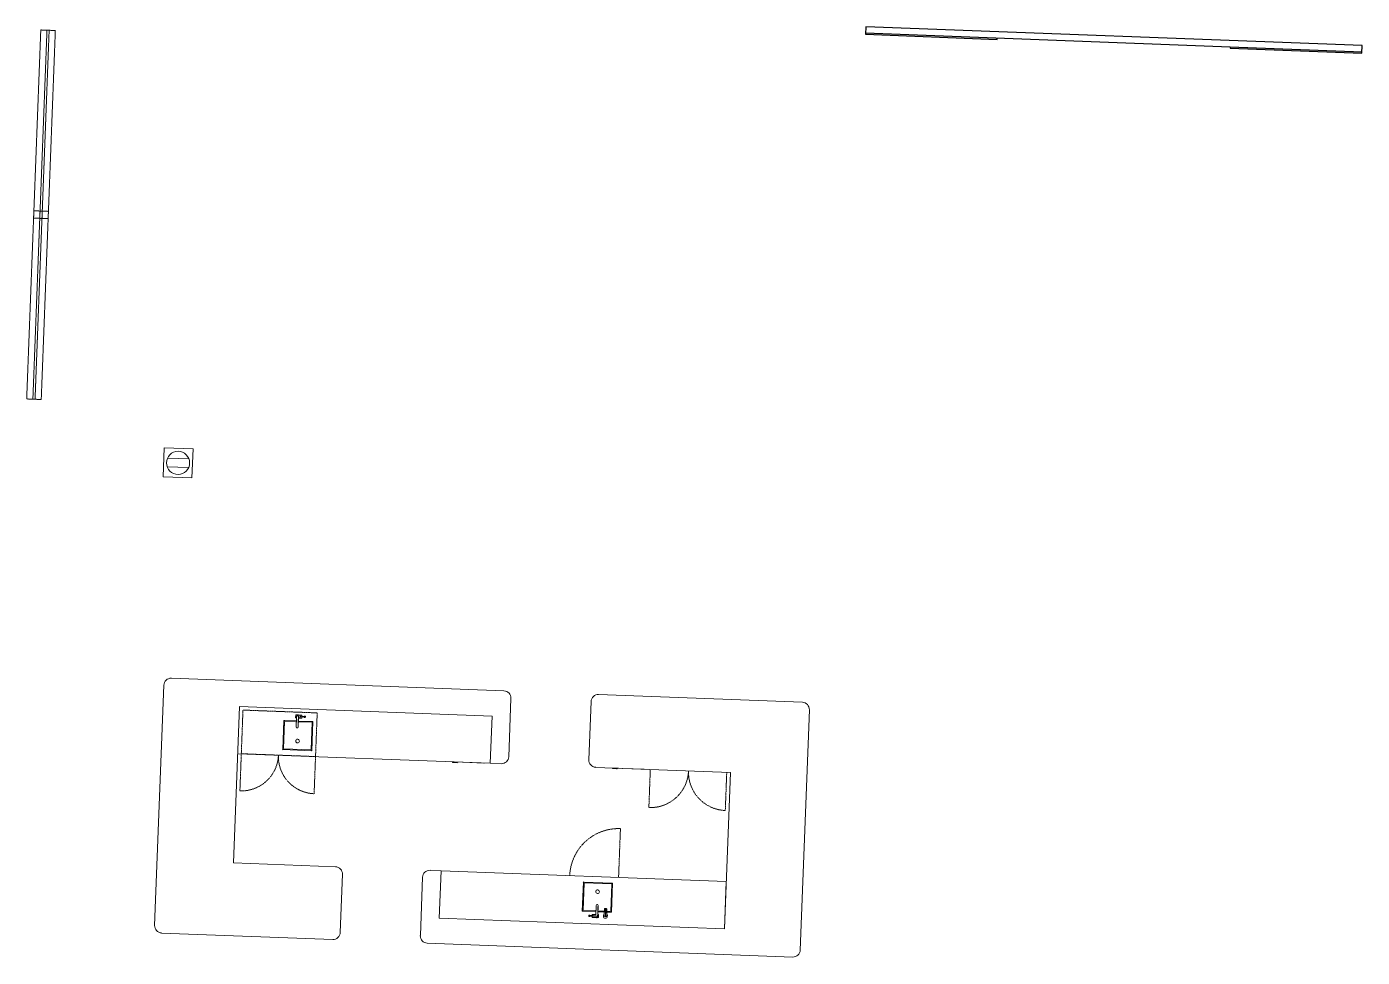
# Model space of a CAD drawing. Header units: millimetres. Extents: x 55150 to 73488, y 25875 to 51651.
# Drawn here: x 55150 to 73488, y 38874 to 51651 of the extents above; entities that cross this region are included whole.
import ezdxf

# ---------------------------------------------------------------- set-up
doc = ezdxf.new("R2010")
doc.units = ezdxf.units.MM
doc.header["$MEASUREMENT"] = 0
doc.linetypes.add('DGN Style 2', pattern=[10, 6, -4])
doc.linetypes.add('Hidden dense', pattern=[3.2, 1.6, -1.6])
for name, color, linetype, lineweight in [('A-ANNO-NOTE', 131, 'Continuous', 30), ('A-WALL-PATT', 111, 'Continuous', 13), ('I-FURN', 40, 'Continuous', 13), ('I-WALL', 2, 'Continuous', 13), ('P-SANR-FIXT', 6, 'Continuous', 13), ('Q-CASE', 33, 'Continuous', 13), ('Q-CASE-HDLN', 33, 'Hidden dense', 13)]:
    doc.layers.add(name, color=color, linetype=linetype, lineweight=lineweight)

# ---------------------------------------------------------------- blocks, each defined once
blk = doc.blocks.new('BVN_Joinery_Cafe_JO-N-01 _Opt 10_ - Type 1-10444974-GA PLAN - LEVEL 11')
at = {"layer": 'P-SANR-FIXT', "color": 0}
for p, q in [((550, 3120), (550, 2748)), ((926, 3124), (555, 3124)), ((930, 2961), (930, 3120)), ((930, 2749), (930, 2936)), ((555, 2744), (926, 2744)), ((-1510, -1076), (-1510, -1248)), ((-1134, -1071), (-1505, -1071)), ((-1130, -1447), (-1130, -1076)), ((-1510, -1274), (-1510, -1364)), ((-1606, -1380), (-1606, -1382)), ((-1606, -1382), (-1606, -1380)), ((-1568, -1355), (-1581, -1355)), ((-1581, -1355), (-1568, -1355)), ((-1581, -1373), (-1581, -1380)), ((-1494, -1380), (-1581, -1380)), ((-1581, -1380), (-1581, -1380)), ((-1581, -1383), (-1581, -1389)), ((-1581, -1383), (-1494, -1383)), ((-1581, -1383), (-1581, -1383)), ((-1581, -1407), (-1568, -1407)), ((-1568, -1407), (-1581, -1407)), ((-1568, -1355), (-1567, -1355)), ((-1568, -1361), (-1568, -1355)), ((-1568, -1355), (-1568, -1361)), ((-1568, -1407), (-1568, -1402)), ((-1568, -1402), (-1568, -1407)), ((-1567, -1407), (-1568, -1407)), ((-1510, -1398), (-1510, -1447)), ((-1505, -1451), (-1134, -1451)), ((-1493, -1379), (-1493, -1374)), ((-1493, -1388), (-1493, -1383)), ((-1480, -1367), (-1480, -1366)), ((-1480, -1366), (-1480, -1374)), ((-1480, -1370), (-1480, -1368)), ((-1480, -1372), (-1480, -1370)), ((-1480, -1388), (-1480, -1375)), ((-1480, -1375), (-1480, -1388)), ((-1480, -1389), (-1480, -1396)), ((-1480, -1392), (-1480, -1390)), ((-1480, -1396), (-1480, -1395)), ((-1478, -1376), (-1478, -1386)), ((-1470, -1386), (-1470, -1376)), ((-1470, -1376), (-1470, -1386)), ((-1470, -1386), (-1470, -1376))]:
    blk.add_line(p, q, dxfattribs=at)
at = {"layer": 'P-SANR-FIXT', "color": 0, "flags": 128}
for points in [[(-1581, -1373), (-1580, -1372), (-1580, -1372), (-1580, -1372), (-1580, -1371), (-1580, -1371), (-1580, -1371), (-1579, -1371), (-1579, -1370), (-1579, -1370), (-1579, -1370), (-1579, -1370), (-1579, -1369), (-1578, -1369), (-1578, -1369), (-1578, -1369), (-1578, -1368), (-1578, -1368), (-1578, -1368), (-1578, -1368), (-1577, -1368), (-1577, -1367), (-1577, -1367), (-1577, -1367), (-1577, -1367), (-1577, -1367), (-1577, -1367), (-1576, -1366), (-1576, -1366), (-1576, -1366), (-1576, -1366), (-1576, -1366), (-1575, -1365), (-1575, -1365), (-1575, -1365), (-1575, -1365), (-1574, -1365), (-1574, -1364), (-1574, -1364), (-1574, -1364), (-1573, -1364), (-1573, -1364), (-1573, -1364), (-1573, -1363), (-1572, -1363), (-1572, -1363), (-1572, -1363), (-1572, -1363), (-1571, -1363), (-1571, -1363), (-1571, -1362), (-1571, -1362), (-1570, -1362), (-1570, -1362), (-1570, -1362), (-1570, -1362), (-1569, -1362), (-1569, -1362), (-1569, -1362), (-1569, -1361), (-1568, -1361), (-1568, -1361), (-1568, -1361), (-1568, -1361), (-1567, -1361), (-1567, -1361), (-1567, -1361), (-1567, -1361), (-1566, -1361), (-1566, -1361), (-1566, -1361), (-1565, -1361), (-1565, -1361), (-1565, -1361), (-1565, -1361), (-1564, -1360), (-1564, -1360), (-1564, -1360), (-1564, -1360), (-1563, -1360), (-1563, -1360), (-1563, -1360), (-1563, -1360), (-1562, -1360), (-1562, -1360), (-1562, -1360), (-1562, -1360), (-1561, -1360), (-1561, -1360), (-1561, -1360), (-1560, -1360)], [(-1581, -1373), (-1581, -1373), (-1581, -1373), (-1581, -1373), (-1581, -1373), (-1581, -1373), (-1581, -1373), (-1581, -1373)], [(-1581, -1373), (-1581, -1373), (-1581, -1373), (-1581, -1373), (-1581, -1373), (-1581, -1373), (-1581, -1373), (-1581, -1373)], [(-1581, -1390), (-1581, -1390), (-1581, -1390), (-1581, -1389), (-1581, -1389), (-1581, -1389), (-1581, -1389)], [(-1581, -1389), (-1581, -1389), (-1581, -1389), (-1581, -1389), (-1581, -1390), (-1581, -1390)], [(-1560, -1402), (-1561, -1402), (-1561, -1402), (-1561, -1402), (-1562, -1402), (-1562, -1402), (-1562, -1402), (-1562, -1402), (-1563, -1402), (-1563, -1402), (-1563, -1402), (-1563, -1402), (-1564, -1402), (-1564, -1402), (-1564, -1402), (-1564, -1402), (-1565, -1402), (-1565, -1402), (-1565, -1402), (-1565, -1402), (-1566, -1402), (-1566, -1402), (-1566, -1401), (-1567, -1401), (-1567, -1401), (-1567, -1401), (-1567, -1401), (-1568, -1401), (-1568, -1401), (-1568, -1401), (-1568, -1401), (-1569, -1401), (-1569, -1401), (-1569, -1401), (-1569, -1401), (-1570, -1400), (-1570, -1400), (-1570, -1400), (-1570, -1400), (-1571, -1400), (-1571, -1400), (-1571, -1400), (-1571, -1400), (-1572, -1399), (-1572, -1399), (-1572, -1399), (-1572, -1399), (-1572, -1399), (-1573, -1399), (-1573, -1399), (-1573, -1398), (-1573, -1398), (-1574, -1398), (-1574, -1398), (-1574, -1398), (-1574, -1398), (-1575, -1397), (-1575, -1397), (-1575, -1397), (-1575, -1397), (-1575, -1397), (-1576, -1397), (-1576, -1396), (-1576, -1396), (-1576, -1396), (-1577, -1396), (-1577, -1395), (-1577, -1395), (-1577, -1395), (-1577, -1395), (-1578, -1395), (-1578, -1394), (-1578, -1394), (-1578, -1394), (-1578, -1394), (-1578, -1394), (-1579, -1393), (-1579, -1393), (-1579, -1393), (-1579, -1393), (-1579, -1392), (-1579, -1392), (-1580, -1392), (-1580, -1392), (-1580, -1391), (-1580, -1391), (-1580, -1391), (-1580, -1390), (-1580, -1390), (-1581, -1390)], [(-1578, -1381), (-1578, -1381), (-1578, -1380), (-1578, -1380), (-1578, -1380)], [(-1578, -1383), (-1578, -1382), (-1578, -1382), (-1578, -1382), (-1578, -1381)], [(-1574, -1380), (-1574, -1380), (-1574, -1381), (-1574, -1381)], [(-1574, -1381), (-1574, -1382), (-1574, -1382)], [(-1571, -1363), (-1571, -1363), (-1572, -1363), (-1572, -1363), (-1572, -1363), (-1572, -1363)], [(-1572, -1399), (-1572, -1399), (-1572, -1399), (-1572, -1399), (-1572, -1399), (-1571, -1400), (-1571, -1400)], [(-1568, -1355), (-1568, -1355), (-1568, -1355), (-1568, -1355), (-1568, -1355), (-1568, -1355), (-1568, -1355), (-1568, -1356), (-1568, -1356), (-1568, -1356), (-1568, -1356), (-1568, -1356), (-1568, -1356), (-1568, -1356), (-1568, -1356), (-1568, -1356), (-1568, -1356), (-1568, -1356), (-1568, -1357), (-1567, -1357), (-1567, -1357), (-1567, -1357), (-1567, -1357), (-1567, -1357), (-1567, -1357), (-1567, -1357), (-1567, -1357), (-1567, -1358), (-1566, -1358), (-1566, -1358), (-1566, -1358), (-1566, -1358), (-1566, -1358), (-1566, -1358), (-1566, -1358), (-1566, -1358), (-1565, -1358), (-1565, -1358), (-1565, -1358), (-1565, -1358), (-1565, -1359), (-1564, -1359), (-1564, -1359), (-1564, -1359), (-1564, -1359)], [(-1568, -1355), (-1568, -1355), (-1568, -1355), (-1568, -1355), (-1568, -1355), (-1568, -1355), (-1568, -1355), (-1568, -1356), (-1568, -1356), (-1568, -1356), (-1568, -1356), (-1568, -1356), (-1568, -1356), (-1568, -1356), (-1568, -1356), (-1568, -1356), (-1568, -1356), (-1568, -1356), (-1568, -1357), (-1567, -1357), (-1567, -1357), (-1567, -1357), (-1567, -1357), (-1567, -1357), (-1567, -1357), (-1567, -1357), (-1567, -1357), (-1567, -1358), (-1566, -1358), (-1566, -1358), (-1566, -1358), (-1566, -1358), (-1566, -1358), (-1566, -1358), (-1566, -1358), (-1566, -1358), (-1565, -1358), (-1565, -1358), (-1565, -1358), (-1565, -1358), (-1565, -1359), (-1565, -1359), (-1564, -1359), (-1564, -1359), (-1564, -1359), (-1564, -1359), (-1564, -1359), (-1563, -1359), (-1563, -1359), (-1563, -1359), (-1563, -1359), (-1562, -1359), (-1562, -1359), (-1562, -1359), (-1562, -1360), (-1561, -1360), (-1561, -1360), (-1561, -1360), (-1560, -1360), (-1560, -1360), (-1559, -1360), (-1559, -1360), (-1559, -1360), (-1558, -1360), (-1557, -1360), (-1557, -1360), (-1556, -1360), (-1555, -1361), (-1555, -1361)], [(-1566, -1361), (-1567, -1361), (-1567, -1361), (-1567, -1361), (-1567, -1361), (-1568, -1361), (-1568, -1361), (-1568, -1361), (-1568, -1361)], [(-1568, -1401), (-1568, -1401), (-1568, -1401), (-1568, -1401), (-1567, -1401), (-1567, -1401), (-1567, -1401), (-1566, -1401)], [(-1568, -1407), (-1568, -1407), (-1568, -1407), (-1568, -1407), (-1568, -1407), (-1568, -1407), (-1568, -1407), (-1568, -1407), (-1568, -1407), (-1568, -1407), (-1568, -1407), (-1568, -1406), (-1568, -1406), (-1568, -1406), (-1568, -1406), (-1568, -1406), (-1568, -1406), (-1568, -1406), (-1568, -1406), (-1567, -1406), (-1567, -1406), (-1567, -1405), (-1567, -1405), (-1567, -1405), (-1567, -1405), (-1567, -1405), (-1567, -1405), (-1567, -1405), (-1566, -1405), (-1566, -1405), (-1566, -1405), (-1566, -1404), (-1566, -1404), (-1566, -1404), (-1566, -1404), (-1566, -1404), (-1565, -1404), (-1565, -1404), (-1565, -1404), (-1565, -1404), (-1565, -1404), (-1565, -1404), (-1564, -1404), (-1564, -1404), (-1564, -1403), (-1564, -1403), (-1564, -1403), (-1563, -1403), (-1563, -1403), (-1563, -1403), (-1563, -1403), (-1562, -1403), (-1562, -1403), (-1562, -1403), (-1561, -1403), (-1561, -1403), (-1561, -1403), (-1561, -1403), (-1560, -1402), (-1560, -1402), (-1559, -1402), (-1559, -1402), (-1558, -1402), (-1558, -1402), (-1557, -1402), (-1557, -1402), (-1556, -1402), (-1555, -1402), (-1555, -1402)], [(-1555, -1402), (-1555, -1402), (-1556, -1402), (-1557, -1402), (-1557, -1402), (-1558, -1402), (-1559, -1402), (-1559, -1402), (-1559, -1402), (-1560, -1402), (-1560, -1402), (-1561, -1403), (-1561, -1403), (-1561, -1403), (-1562, -1403), (-1562, -1403), (-1562, -1403), (-1562, -1403), (-1563, -1403), (-1563, -1403), (-1563, -1403), (-1563, -1403), (-1564, -1403), (-1564, -1403), (-1564, -1403), (-1564, -1404), (-1564, -1404), (-1565, -1404), (-1565, -1404), (-1565, -1404), (-1565, -1404), (-1565, -1404), (-1565, -1404), (-1566, -1404), (-1566, -1404), (-1566, -1404), (-1566, -1404), (-1566, -1404), (-1566, -1405), (-1566, -1405), (-1566, -1405), (-1567, -1405), (-1567, -1405), (-1567, -1405), (-1567, -1405), (-1567, -1405), (-1567, -1405), (-1567, -1405), (-1567, -1406), (-1567, -1406), (-1568, -1406), (-1568, -1406), (-1568, -1406), (-1568, -1406), (-1568, -1406), (-1568, -1406), (-1568, -1406), (-1568, -1406), (-1568, -1407), (-1568, -1407), (-1568, -1407), (-1568, -1407), (-1568, -1407), (-1568, -1407), (-1568, -1407), (-1568, -1407), (-1568, -1407), (-1568, -1407), (-1568, -1407)], [(-1564, -1359), (-1564, -1359), (-1563, -1359), (-1563, -1359), (-1563, -1359), (-1563, -1359), (-1562, -1359), (-1562, -1359), (-1562, -1359), (-1561, -1360)], [(-1560, -1360), (-1560, -1360), (-1561, -1360), (-1561, -1360), (-1561, -1360), (-1562, -1360), (-1562, -1360), (-1562, -1360), (-1562, -1360), (-1563, -1360), (-1563, -1360), (-1563, -1360), (-1563, -1360)], [(-1563, -1402), (-1563, -1402), (-1563, -1402), (-1562, -1402), (-1562, -1402), (-1562, -1402), (-1562, -1402), (-1561, -1402), (-1561, -1402), (-1561, -1402), (-1561, -1402), (-1561, -1402), (-1560, -1402)], [(-1561, -1360), (-1561, -1360), (-1561, -1360), (-1561, -1360), (-1560, -1360), (-1560, -1360), (-1559, -1360), (-1559, -1360), (-1558, -1360), (-1558, -1360)], [(-1560, -1360), (-1558, -1360), (-1557, -1360), (-1555, -1361), (-1554, -1361), (-1553, -1361), (-1551, -1361), (-1550, -1361), (-1549, -1361), (-1547, -1361), (-1546, -1361), (-1545, -1361), (-1543, -1361), (-1541, -1362), (-1540, -1362), (-1539, -1362), (-1537, -1362), (-1534, -1362), (-1533, -1362), (-1532, -1363), (-1531, -1363), (-1529, -1363), (-1527, -1363), (-1526, -1363), (-1525, -1363), (-1523, -1363), (-1522, -1364), (-1520, -1364), (-1518, -1364), (-1517, -1364), (-1516, -1364), (-1513, -1365), (-1511, -1365), (-1510, -1365), (-1509, -1365), (-1506, -1365), (-1504, -1366), (-1503, -1366)], [(-1503, -1396), (-1504, -1397), (-1506, -1397), (-1509, -1397), (-1510, -1397), (-1511, -1397), (-1513, -1398), (-1516, -1398), (-1517, -1398), (-1518, -1398), (-1520, -1399), (-1522, -1399), (-1523, -1399), (-1525, -1399), (-1526, -1399), (-1527, -1399), (-1529, -1400), (-1531, -1400), (-1532, -1400), (-1533, -1400), (-1534, -1400), (-1537, -1400), (-1539, -1400), (-1540, -1401), (-1541, -1401), (-1543, -1401), (-1545, -1401), (-1546, -1401), (-1547, -1401), (-1549, -1401), (-1550, -1401), (-1551, -1401), (-1553, -1402), (-1554, -1402), (-1555, -1402), (-1557, -1402), (-1558, -1402), (-1560, -1402)], [(-1553, -1361), (-1556, -1360), (-1558, -1360), (-1559, -1360), (-1559, -1360)], [(-1559, -1403), (-1559, -1403), (-1557, -1402), (-1552, -1401)], [(-1558, -1360), (-1557, -1360), (-1557, -1360), (-1556, -1360), (-1555, -1361), (-1555, -1361)], [(-1545, -1361), (-1546, -1361), (-1547, -1361), (-1549, -1361), (-1550, -1361), (-1552, -1361)], [(-1552, -1402), (-1550, -1401), (-1549, -1401), (-1547, -1401), (-1546, -1401), (-1545, -1401)], [(-1542, -1380), (-1542, -1380), (-1542, -1380), (-1542, -1380), (-1542, -1381), (-1542, -1381)], [(-1542, -1381), (-1542, -1382), (-1542, -1382), (-1542, -1382), (-1542, -1383), (-1542, -1383)], [(-1515, -1364), (-1517, -1364), (-1518, -1364), (-1520, -1364), (-1522, -1364), (-1522, -1363), (-1524, -1363), (-1525, -1363), (-1526, -1363), (-1527, -1363), (-1528, -1363), (-1530, -1363), (-1532, -1363), (-1533, -1362), (-1534, -1362), (-1536, -1362)], [(-1536, -1400), (-1534, -1400), (-1533, -1400), (-1532, -1400), (-1530, -1400), (-1530, -1400), (-1528, -1399), (-1527, -1399), (-1526, -1399), (-1525, -1399), (-1524, -1399), (-1522, -1399), (-1522, -1399), (-1520, -1399), (-1518, -1398), (-1517, -1398), (-1515, -1398)], [(-1524, -1399), (-1511, -1398), (-1485, -1397), (-1481, -1396), (-1480, -1396)], [(-1480, -1366), (-1487, -1365), (-1512, -1364), (-1523, -1363)], [(-1521, -1364), (-1519, -1364), (-1518, -1364), (-1517, -1364), (-1515, -1364)], [(-1521, -1364), (-1518, -1364), (-1517, -1364), (-1515, -1364)], [(-1521, -1399), (-1518, -1398), (-1517, -1398), (-1515, -1398)], [(-1515, -1398), (-1517, -1398), (-1518, -1398), (-1521, -1399)], [(-1503, -1366), (-1503, -1366), (-1503, -1366), (-1502, -1366), (-1502, -1366), (-1502, -1366), (-1502, -1366), (-1501, -1366), (-1501, -1366), (-1501, -1366), (-1501, -1366), (-1501, -1366), (-1500, -1367), (-1500, -1367), (-1500, -1367), (-1500, -1367), (-1500, -1367), (-1499, -1367), (-1499, -1367), (-1499, -1367), (-1499, -1367), (-1499, -1367), (-1498, -1367), (-1498, -1368), (-1498, -1368), (-1498, -1368), (-1498, -1368), (-1497, -1368), (-1497, -1368), (-1497, -1368), (-1497, -1368), (-1497, -1369), (-1497, -1369), (-1496, -1369), (-1496, -1369), (-1496, -1369), (-1496, -1369), (-1496, -1369), (-1496, -1370), (-1495, -1370), (-1495, -1370), (-1495, -1370), (-1495, -1370), (-1495, -1370), (-1495, -1371), (-1495, -1371), (-1494, -1371), (-1494, -1371), (-1494, -1371), (-1494, -1371), (-1494, -1372), (-1494, -1372), (-1494, -1372)], [(-1500, -1367), (-1500, -1367), (-1500, -1367), (-1500, -1367), (-1500, -1367), (-1501, -1366), (-1501, -1366), (-1501, -1366), (-1501, -1366), (-1501, -1366), (-1502, -1366), (-1502, -1366), (-1502, -1366), (-1502, -1366), (-1502, -1366), (-1503, -1366), (-1503, -1366)], [(-1494, -1390), (-1494, -1391), (-1494, -1391), (-1494, -1391), (-1494, -1391), (-1494, -1391), (-1494, -1391), (-1495, -1392), (-1495, -1392), (-1495, -1392), (-1495, -1392), (-1495, -1392), (-1495, -1392), (-1495, -1393), (-1496, -1393), (-1496, -1393), (-1496, -1393), (-1496, -1393), (-1496, -1393), (-1496, -1393), (-1497, -1394), (-1497, -1394), (-1497, -1394), (-1497, -1394), (-1497, -1394), (-1497, -1394), (-1498, -1394), (-1498, -1395), (-1498, -1395), (-1498, -1395), (-1498, -1395), (-1499, -1395), (-1499, -1395), (-1499, -1395), (-1499, -1395), (-1499, -1395), (-1500, -1395), (-1500, -1396), (-1500, -1396), (-1500, -1396), (-1500, -1396), (-1501, -1396), (-1501, -1396), (-1501, -1396), (-1501, -1396), (-1501, -1396), (-1502, -1396), (-1502, -1396), (-1502, -1396), (-1502, -1396), (-1503, -1396), (-1503, -1396), (-1503, -1396)], [(-1503, -1396), (-1503, -1396), (-1502, -1396), (-1502, -1396), (-1502, -1396), (-1502, -1396), (-1502, -1396), (-1501, -1396), (-1501, -1396), (-1501, -1396), (-1501, -1396), (-1501, -1396), (-1500, -1396), (-1500, -1396), (-1500, -1396), (-1500, -1396), (-1500, -1395)], [(-1495, -1370), (-1496, -1369), (-1496, -1369), (-1496, -1369), (-1496, -1369), (-1496, -1369), (-1496, -1369), (-1497, -1369), (-1497, -1369), (-1497, -1368), (-1497, -1368), (-1497, -1368), (-1497, -1368), (-1498, -1368), (-1498, -1368), (-1498, -1368), (-1498, -1368), (-1498, -1367), (-1499, -1367), (-1499, -1367), (-1499, -1367), (-1499, -1367), (-1500, -1367)], [(-1500, -1395), (-1499, -1395), (-1499, -1395), (-1499, -1395), (-1499, -1395), (-1498, -1395), (-1498, -1395), (-1498, -1395), (-1498, -1395), (-1498, -1394), (-1497, -1394), (-1497, -1394), (-1497, -1394), (-1497, -1394), (-1497, -1394), (-1497, -1394), (-1496, -1394), (-1496, -1393), (-1496, -1393), (-1496, -1393), (-1496, -1393), (-1496, -1393), (-1495, -1393)], [(-1493, -1374), (-1493, -1373), (-1493, -1373), (-1493, -1373), (-1493, -1373), (-1493, -1373), (-1493, -1372), (-1494, -1372), (-1494, -1372), (-1494, -1372)], [(-1494, -1372), (-1493, -1372), (-1493, -1372), (-1493, -1373), (-1493, -1373), (-1493, -1373), (-1493, -1373), (-1493, -1373), (-1493, -1373), (-1493, -1373), (-1493, -1374), (-1493, -1374), (-1493, -1374), (-1493, -1374), (-1493, -1374), (-1493, -1374), (-1493, -1374), (-1493, -1374), (-1493, -1374), (-1493, -1374), (-1493, -1374), (-1493, -1374)], [(-1493, -1379), (-1493, -1379), (-1493, -1379), (-1493, -1379), (-1493, -1379), (-1493, -1379), (-1493, -1379), (-1493, -1380), (-1493, -1380), (-1494, -1380), (-1494, -1380), (-1494, -1380), (-1494, -1380), (-1494, -1380), (-1494, -1380), (-1494, -1380)], [(-1493, -1379), (-1493, -1379), (-1493, -1379), (-1493, -1379), (-1493, -1379), (-1493, -1379), (-1493, -1379), (-1493, -1379), (-1493, -1379), (-1493, -1379), (-1493, -1379), (-1493, -1379), (-1493, -1379), (-1493, -1379), (-1493, -1379), (-1493, -1380), (-1493, -1380), (-1494, -1380), (-1494, -1380)], [(-1494, -1380), (-1494, -1380), (-1494, -1380), (-1494, -1380), (-1494, -1380), (-1494, -1380), (-1494, -1380)], [(-1494, -1383), (-1494, -1383), (-1494, -1383), (-1494, -1383), (-1494, -1383), (-1494, -1383), (-1494, -1383), (-1493, -1383), (-1493, -1383), (-1493, -1383), (-1493, -1383), (-1493, -1383), (-1493, -1383), (-1493, -1383), (-1493, -1383), (-1493, -1383)], [(-1494, -1383), (-1494, -1383), (-1494, -1383), (-1494, -1383), (-1494, -1383), (-1494, -1383), (-1494, -1383)], [(-1494, -1383), (-1494, -1383), (-1493, -1383), (-1493, -1383), (-1493, -1383), (-1493, -1383), (-1493, -1383), (-1493, -1383), (-1493, -1383), (-1493, -1383), (-1493, -1383), (-1493, -1383), (-1493, -1383), (-1493, -1383), (-1493, -1383), (-1493, -1383), (-1493, -1383), (-1493, -1383), (-1493, -1383)], [(-1493, -1389), (-1493, -1389), (-1493, -1389), (-1493, -1388), (-1493, -1388), (-1493, -1388), (-1493, -1388), (-1493, -1388), (-1493, -1388), (-1493, -1388), (-1493, -1389), (-1493, -1389), (-1493, -1389), (-1493, -1389), (-1493, -1389), (-1493, -1389), (-1493, -1389), (-1493, -1390), (-1493, -1390), (-1493, -1390), (-1493, -1390), (-1494, -1390)], [(-1494, -1390), (-1494, -1390), (-1494, -1390), (-1493, -1390), (-1493, -1390), (-1493, -1390), (-1493, -1389), (-1493, -1389), (-1493, -1389), (-1493, -1389)], [(-1490, -1397), (-1488, -1397), (-1487, -1397), (-1486, -1397), (-1485, -1397), (-1485, -1397), (-1484, -1397), (-1483, -1397), (-1483, -1397), (-1482, -1396), (-1482, -1396), (-1481, -1396), (-1481, -1396), (-1480, -1396)], [(-1480, -1396), (-1481, -1396), (-1481, -1396), (-1482, -1396), (-1482, -1396), (-1483, -1397), (-1483, -1397), (-1484, -1397), (-1485, -1397), (-1485, -1397), (-1486, -1397), (-1487, -1397), (-1488, -1397), (-1490, -1397)], [(-1479, -1366), (-1479, -1366), (-1480, -1366), (-1480, -1366)], [(-1479, -1367), (-1479, -1367), (-1480, -1367), (-1480, -1367)], [(-1480, -1395), (-1480, -1395), (-1479, -1395), (-1479, -1395)], [(-1480, -1396), (-1480, -1396), (-1479, -1396), (-1479, -1396)], [(-1470, -1376), (-1470, -1376), (-1470, -1375), (-1470, -1375), (-1470, -1374), (-1470, -1374), (-1470, -1374), (-1470, -1373), (-1470, -1373), (-1471, -1373), (-1471, -1372), (-1471, -1372), (-1471, -1371), (-1471, -1371), (-1471, -1371), (-1472, -1370), (-1472, -1370), (-1472, -1370), (-1472, -1369), (-1473, -1369), (-1473, -1369), (-1473, -1369), (-1474, -1368), (-1474, -1368), (-1474, -1368), (-1475, -1368), (-1475, -1367), (-1475, -1367), (-1476, -1367), (-1476, -1367), (-1476, -1367), (-1477, -1367), (-1477, -1366), (-1477, -1366), (-1478, -1366), (-1478, -1366), (-1479, -1366), (-1479, -1366)], [(-1479, -1396), (-1478, -1396), (-1478, -1396), (-1478, -1396), (-1477, -1396), (-1477, -1396), (-1476, -1396), (-1476, -1395), (-1476, -1395), (-1475, -1395), (-1475, -1395), (-1475, -1395), (-1474, -1395), (-1474, -1394), (-1474, -1394), (-1473, -1394), (-1473, -1394), (-1473, -1393), (-1473, -1393), (-1472, -1393), (-1472, -1392), (-1472, -1392), (-1472, -1392), (-1471, -1391), (-1471, -1391), (-1471, -1391), (-1471, -1390), (-1471, -1390), (-1470, -1390), (-1470, -1389), (-1470, -1389), (-1470, -1388), (-1470, -1388), (-1470, -1388), (-1470, -1387), (-1470, -1387), (-1470, -1386), (-1470, -1386)], [(-1471, -1373), (-1472, -1373), (-1472, -1372), (-1472, -1372), (-1472, -1372), (-1472, -1371), (-1472, -1371), (-1473, -1371), (-1473, -1370), (-1473, -1370), (-1473, -1370), (-1474, -1370), (-1474, -1369), (-1474, -1369), (-1474, -1369), (-1475, -1369), (-1475, -1368), (-1475, -1368), (-1476, -1368), (-1476, -1368), (-1476, -1368), (-1477, -1368), (-1477, -1368), (-1477, -1367), (-1478, -1367), (-1478, -1367)], [(-1478, -1395), (-1477, -1395), (-1477, -1395), (-1477, -1395), (-1476, -1395), (-1476, -1394)], [(-1476, -1394), (-1475, -1394), (-1475, -1394), (-1475, -1394), (-1475, -1394), (-1474, -1393), (-1474, -1393), (-1474, -1393), (-1473, -1393), (-1473, -1392), (-1473, -1392), (-1473, -1392), (-1473, -1391), (-1472, -1391), (-1472, -1391), (-1472, -1391), (-1472, -1390), (-1472, -1390), (-1472, -1390), (-1471, -1389), (-1471, -1389), (-1471, -1389), (-1471, -1388), (-1471, -1388), (-1471, -1387), (-1471, -1387)], [(-1471, -1375), (-1471, -1375), (-1471, -1374), (-1471, -1374), (-1471, -1374), (-1471, -1373)]]:
    blk.add_lwpolyline(points, dxfattribs=at)
at = {"layer": 'P-SANR-FIXT', "color": 0}
for centre, radius, start, end in [((555, 3119), 18, 115.6147, 154.3853), ((555, 3119), 15, 90, 180), ((555, 3119), 15, 90, 180), ((925, 3119), 15, 360, 90), ((925, 3119), 15, 0, 90), ((925, 3119), 18, 25.6147, 64.3853), ((665, 2934), 25, 360, 180), ((665, 2934), 25, 180, 360), ((555, 2749), 18, 205.6147, 244.3853), ((555, 2749), 15, 180, 270), ((555, 2749), 15, 180, 270), ((925, 2749), 15, 270, 360), ((925, 2749), 15, 270, 0), ((925, 2749), 18, 295.6147, 334.3853), ((-1505, -1076), 18, 115.6147, 154.3853), ((-1505, -1076), 15, 90, 180), ((-1505, -1076), 15, 90, 180), ((-1135, -1076), 15, 360, 90), ((-1135, -1076), 15, 0, 90), ((-1135, -1076), 18, 25.6147, 64.3853), ((-1245, -1261), 25, 360, 180), ((-1245, -1261), 25, 180, 360), ((-1581, -1380), 25, 90, 180), ((-1581, -1380), 25, 90, 180), ((-1581, -1382), 25, 180, 270), ((-1581, -1382), 25, 180, 270), ((-1567, -1367), 12, 34.1588, 96.3536), ((-1567, -1395), 12, 263.6464, 325.8412), ((-1567, -1367), 12, 34.1548, 90), ((-1567, -1395), 12, 270, 325.8452), ((-1505, -1446), 18, 205.6147, 244.3853), ((-1505, -1446), 15, 180, 270), ((-1505, -1446), 15, 180, 270), ((-1500, -1373), 2.5, 90, 270), ((-1500, -1373), 2.5, 90, 270), ((-1500, -1390), 2.5, 90, 270), ((-1500, -1373), 2.5, 270, 90), ((-1500, -1373), 2.5, 270, 90), ((-1500, -1390), 2.5, 270, 90), ((-1480, -1381), 15.1, 83.4558, 90), ((-1480, -1381), 15.1, 83.4558, 90), ((-1480, -1381), 14.1, 83.4558, 90), ((-1480, -1381), 12.6, 83.4558, 90), ((-1480, -1376), 2.13, 55.6372, 83.4558), ((-1480, -1376), 2.2, 0, 83.4558), ((-1480, -1381), 7.35, 83.4558, 90), ((-1480, -1386), 2.2, 276.5442, 0), ((-1480, -1381), 7.35, 270, 276.5442), ((-1480, -1386), 2.13, 276.5442, 304.3628), ((-1480, -1381), 12.6, 270, 276.5442), ((-1480, -1381), 14.1, 270, 276.5442), ((-1480, -1381), 15.1, 270, 276.5442), ((-1480, -1381), 15.1, 270, 276.5442), ((-1480, -1376), 10, 0, 83.4558), ((-1480, -1376), 10, 0, 83.4558), ((-1480, -1386), 10, 276.5442, 0), ((-1480, -1386), 10, 276.5442, 0), ((-1480, -1376), 2.13, 13.9093, 27.8186), ((-1480, -1386), 2.13, 332.1814, 346.0907), ((-1135, -1446), 15, 270, 360), ((-1135, -1446), 15, 270, 0), ((-1135, -1446), 18, 295.6147, 334.3853)]:
    blk.add_arc(centre, radius, start, end, dxfattribs=at)
for start_param, end_param in [(4.712389, 4.811578), (4.6132, 4.712389)]:
    blk.add_ellipse((-1560, -1381), major_axis=(0, 15.6), ratio=0.866025, start_param=start_param, end_param=end_param, dxfattribs=at)
at = {"layer": 'Q-CASE', "color": 0}
for p, q in [((-1940, 4799), (1361, 4799)), ((-2040, 2349), (-2040, 4699)), ((1460, 4699), (1460, 129)), ((-1040, 2349), (-1040, 3749)), ((1110, 3749), (-1040, 3749)), ((460, 3749), (460, 279)), ((1110, 279), (1110, 3749)), ((540, 2734), (540, 3134)), ((540, 3134), (940, 3134)), ((940, 3134), (940, 2961)), ((940, 2936), (940, 2734)), ((940, 2734), (540, 2734)), ((-1139, 2249), (-1940, 2249)), ((-1940, 1148), (-1139, 1148)), ((-2040, -3972), (-2040, 1049)), ((-1040, 1049), (-1040, 898)), ((-1690, 898), (-1690, -3022)), ((-1040, 898), (-1690, 898)), ((-1040, -3021), (-1040, 898)), ((451, 797), (451, 735)), ((451, 797), (459, 797)), ((459, 735), (451, 735)), ((459, 786), (452, 786)), ((459, 786), (452, 786)), ((452, 746), (452, 786)), ((452, 786), (452, 786)), ((452, 786), (452, 786)), ((452, 786), (452, 786)), ((452, 747), (452, 746)), ((452, 746), (452, 747)), ((452, 747), (452, 746)), ((452, 746), (459, 746)), ((452, 746), (459, 746)), ((459, 799), (454, 799)), ((459, 799), (454, 799)), ((459, 799), (454, 799)), ((454, 786), (454, 796)), ((454, 736), (454, 747)), ((459, 797), (459, 804)), ((459, 804), (460, 804)), ((460, 797), (459, 797)), ((459, 796), (459, 797)), ((459, 797), (459, 796)), ((459, 796), (459, 797)), ((459, 797), (459, 796)), ((459, 796), (459, 797)), ((459, 797), (459, 796)), ((459, 796), (459, 794)), ((460, 795), (459, 795)), ((459, 792), (459, 795)), ((459, 795), (459, 788)), ((460, 795), (459, 795)), ((459, 795), (460, 795)), ((459, 784), (459, 794)), ((460, 794), (459, 794)), ((459, 791), (459, 792)), ((459, 792), (460, 792)), ((459, 791), (459, 790)), ((459, 790), (459, 791)), ((459, 790), (459, 791)), ((460, 791), (459, 791)), ((459, 791), (460, 791)), ((459, 790), (460, 790)), ((459, 790), (460, 790)), ((459, 788), (459, 786)), ((459, 788), (460, 788)), ((459, 786), (460, 786)), ((459, 786), (460, 786)), ((459, 784), (459, 785)), ((459, 785), (460, 785)), ((459, 778), (459, 784)), ((459, 784), (460, 784)), ((459, 778), (460, 778)), ((459, 766), (459, 778)), ((460, 777), (459, 777)), ((459, 774), (459, 777)), ((459, 777), (459, 770)), ((460, 777), (459, 777)), ((459, 777), (460, 777)), ((459, 772), (459, 774)), ((459, 774), (460, 774)), ((459, 773), (459, 771)), ((459, 771), (459, 773)), ((460, 773), (459, 773)), ((459, 771), (459, 772)), ((459, 772), (460, 772)), ((459, 771), (460, 771)), ((459, 771), (460, 771)), ((459, 770), (459, 767)), ((459, 770), (460, 770)), ((459, 767), (460, 767)), ((459, 766), (459, 767)), ((459, 767), (460, 767)), ((459, 767), (460, 767)), ((459, 760), (459, 766)), ((459, 765), (459, 766)), ((460, 766), (459, 766)), ((459, 766), (460, 766)), ((459, 762), (459, 765)), ((459, 765), (460, 765)), ((460, 763), (459, 763)), ((459, 762), (460, 762)), ((459, 760), (460, 760)), ((459, 750), (459, 760)), ((459, 754), (459, 759)), ((459, 758), (459, 759)), ((459, 759), (460, 759)), ((459, 759), (460, 759)), ((459, 758), (460, 758)), ((459, 752), (459, 754)), ((459, 753), (459, 754)), ((459, 754), (460, 754)), ((459, 754), (460, 754)), ((459, 753), (460, 753)), ((459, 750), (459, 752)), ((459, 752), (460, 752)), ((459, 744), (459, 750)), ((459, 750), (460, 750)), ((459, 750), (460, 750)), ((459, 744), (460, 744)), ((459, 739), (459, 744)), ((459, 731), (459, 739)), ((459, 739), (460, 739)), ((454, 733), (459, 733)), ((454, 733), (459, 733)), ((454, 733), (459, 733)), ((459, 731), (460, 731)), ((459, 719), (459, 726)), ((460, 726), (459, 726)), ((459, 719), (460, 719)), ((460, 662), (459, 662)), ((459, 658), (459, 662)), ((459, 662), (459, 658)), ((459, 369), (459, 658)), ((460, 658), (460, 662)), ((460, 662), (460, 658)), ((459, 369), (459, 365)), ((459, 365), (459, 369)), ((460, 369), (460, 365)), ((460, 365), (460, 369)), ((459, 365), (460, 365)), ((460, 279), (1110, 279)), ((460, 129), (460, 279)), ((1361, 29), (560, 29)), ((-1520, -1248), (-1520, -1061)), ((-1520, -1061), (-1120, -1061)), ((-1120, -1061), (-1120, -1461)), ((560, -1071), (1361, -1071)), ((-1520, -1364), (-1520, -1274)), ((460, -1171), (460, -3022)), ((1460, -1171), (1460, -3972)), ((-1520, -1461), (-1520, -1399)), ((-1120, -1461), (-1520, -1461)), ((451, -1402), (451, -1464)), ((451, -1402), (459, -1402)), ((459, -1464), (451, -1464)), ((459, -1413), (452, -1413)), ((459, -1413), (452, -1413)), ((452, -1453), (452, -1413)), ((452, -1413), (452, -1414)), ((452, -1414), (452, -1413)), ((452, -1413), (452, -1414)), ((452, -1453), (459, -1453)), ((452, -1453), (459, -1453)), ((452, -1453), (452, -1453)), ((452, -1453), (452, -1453)), ((452, -1453), (452, -1453)), ((459, -1400), (454, -1400)), ((459, -1400), (454, -1400)), ((459, -1400), (454, -1400)), ((454, -1414), (454, -1403)), ((454, -1463), (454, -1453)), ((454, -1466), (459, -1466)), ((454, -1466), (459, -1466)), ((454, -1466), (459, -1466)), ((459, -1403), (459, -1396)), ((459, -1396), (460, -1396)), ((459, -1403), (459, -1402)), ((459, -1402), (459, -1403)), ((459, -1403), (459, -1402)), ((459, -1402), (459, -1403)), ((459, -1403), (459, -1402)), ((459, -1402), (459, -1403)), ((460, -1403), (459, -1403)), ((459, -1403), (459, -1405)), ((460, -1405), (459, -1405)), ((459, -1407), (459, -1405)), ((459, -1405), (459, -1412)), ((460, -1405), (459, -1405)), ((459, -1405), (460, -1405)), ((459, -1416), (459, -1405)), ((460, -1405), (459, -1405)), ((459, -1409), (459, -1407)), ((459, -1407), (460, -1407)), ((459, -1409), (459, -1410)), ((459, -1410), (459, -1409)), ((459, -1410), (459, -1409)), ((460, -1409), (459, -1409)), ((459, -1409), (460, -1409)), ((459, -1410), (460, -1410)), ((459, -1410), (460, -1410)), ((459, -1412), (459, -1414)), ((459, -1412), (460, -1412)), ((459, -1414), (460, -1414)), ((459, -1414), (460, -1414)), ((459, -1416), (459, -1415)), ((459, -1415), (460, -1415)), ((459, -1422), (459, -1416)), ((459, -1416), (460, -1416)), ((459, -1422), (460, -1422)), ((459, -1434), (459, -1422)), ((460, -1423), (459, -1423)), ((459, -1426), (459, -1423)), ((459, -1423), (459, -1430)), ((460, -1423), (459, -1423)), ((459, -1423), (460, -1423)), ((459, -1428), (459, -1426)), ((459, -1426), (460, -1426)), ((459, -1427), (459, -1428)), ((459, -1428), (459, -1427)), ((460, -1427), (459, -1427)), ((459, -1428), (459, -1428)), ((459, -1428), (460, -1428)), ((459, -1428), (460, -1428)), ((459, -1428), (460, -1428)), ((459, -1430), (459, -1432)), ((459, -1430), (460, -1430)), ((459, -1432), (460, -1432)), ((459, -1432), (460, -1432)), ((459, -1434), (459, -1433)), ((459, -1433), (460, -1433)), ((459, -1439), (459, -1434)), ((459, -1435), (459, -1434)), ((460, -1434), (459, -1434)), ((459, -1434), (460, -1434)), ((459, -1437), (459, -1435)), ((459, -1435), (460, -1435)), ((460, -1437), (459, -1437)), ((459, -1437), (460, -1437)), ((459, -1439), (460, -1439)), ((459, -1450), (459, -1439)), ((459, -1445), (459, -1440)), ((459, -1441), (459, -1440)), ((459, -1440), (460, -1440)), ((459, -1440), (460, -1440)), ((459, -1441), (460, -1441)), ((459, -1448), (459, -1445)), ((459, -1445), (460, -1445)), ((459, -1447), (459, -1446)), ((459, -1446), (460, -1446)), ((459, -1447), (460, -1447)), ((459, -1450), (459, -1448)), ((459, -1448), (460, -1448)), ((459, -1449), (460, -1449)), ((459, -1456), (459, -1450)), ((459, -1450), (460, -1450)), ((459, -1456), (460, -1456)), ((459, -1460), (459, -1456)), ((459, -1468), (459, -1460)), ((459, -1460), (460, -1460)), ((459, -1468), (460, -1468)), ((459, -1481), (459, -1474)), ((460, -1474), (459, -1474)), ((459, -1481), (460, -1481)), ((460, -1538), (459, -1538)), ((459, -1542), (459, -1538)), ((459, -1538), (459, -1542)), ((459, -1830), (459, -1542)), ((460, -1542), (460, -1538)), ((460, -1538), (460, -1542)), ((459, -1830), (459, -1834)), ((459, -1834), (459, -1830)), ((460, -1830), (460, -1834)), ((460, -1834), (460, -1830)), ((459, -1834), (460, -1834)), ((-1690, -3021), (-1040, -3021)), ((-1690, -3022), (460, -3022)), ((1361, -4071), (-1940, -4071))]:
    blk.add_line(p, q, dxfattribs=at)
at = {"layer": 'Q-CASE', "color": 0, "flags": 128}
for points in [[(459, 786), (459, 786), (459, 786), (459, 787), (459, 787), (459, 788), (459, 789), (459, 790), (459, 791), (459, 792), (459, 793), (459, 794), (459, 795), (459, 795), (459, 795)], [(459, 767), (459, 767), (459, 768), (459, 768), (459, 769), (459, 770), (459, 771), (459, 772), (459, 773), (459, 774), (459, 775), (459, 776), (459, 776), (459, 777), (459, 777)], [(459, -1414), (459, -1414), (459, -1414), (459, -1413), (459, -1412), (459, -1411), (459, -1410), (459, -1409), (459, -1408), (459, -1407), (459, -1406), (459, -1406), (459, -1405), (459, -1405), (459, -1405)], [(459, -1432), (459, -1432), (459, -1432), (459, -1431), (459, -1431), (459, -1430), (459, -1429), (459, -1428), (459, -1427), (459, -1426), (459, -1425), (459, -1424), (459, -1423), (459, -1423), (459, -1423)]]:
    blk.add_lwpolyline(points, dxfattribs=at)
at = {"layer": 'Q-CASE', "color": 0}
for centre, start, end in [((-1940, 4699), 90, 180), ((1361, 4699), 360, 90), ((-1940, 2349), 180, 270), ((-1139, 2349), 270, 360), ((-1940, 1049), 90, 180), ((-1139, 1049), 360, 90), ((560, 129), 180, 270), ((1361, 129), 270, 360), ((560, -1171), 90, 180), ((1361, -1171), 360, 90), ((-1940, -3972), 180, 270), ((1361, -3972), 270, 360)]:
    blk.add_arc(centre, 99.7, start, end, dxfattribs=at)
for p in [(454, 796), (454, 796), (454, 796), (454, 736), (454, 736), (454, 736), (454, -1403), (454, -1403), (454, -1403), (454, -1463), (454, -1463), (454, -1463)]:
    blk.add_point(p, dxfattribs=at)
blk = doc.blocks.new('Tap_Lever_Mixer_Rogerseller_Tonic_Square_PLU - Type1-4400409-GA PLAN - LEVEL 11')
at = {"layer": 'P-SANR-FIXT', "color": 0}
for p, q in [((-13, 21), (-25, 21)), ((-25, 21), (-25, -21)), ((-13, 21), (13, 21)), ((-13, -21), (-13, 0)), ((35, 21), (13, 21)), ((35, -21), (35, 21)), ((35, 21), (35, -21)), ((61, 21), (35, 21)), ((40, 1), (40, -1)), ((47, -1), (47, 1)), ((98, 4), (54, 4)), ((61, 21), (61, 4)), ((90, 0), (90, 0)), ((90, 0), (91, 0)), ((91, 0), (90, 0)), ((90, 0), (90, 0)), ((91, 0), (90, 0)), ((90, 0), (90, 0)), ((90, 0), (90, 0)), ((90, 0), (91, 0)), ((91, 0), (91, 0)), ((91, 0), (91, 0)), ((91, 0), (92, 0)), ((92, 0), (91, 0)), ((91, 0), (91, 0)), ((91, 0), (91, 0)), ((92, 0), (91, 0)), ((91, 0), (91, 0)), ((91, 0), (91, 0)), ((91, 0), (91, 0)), ((91, 0), (91, 0)), ((91, 0), (92, 0)), ((92, 0), (93, 0)), ((93, 0), (92, 0)), ((93, 0), (92, 0)), ((92, 0), (93, 0)), ((93, 0), (94, 0)), ((93, 0), (93, 0)), ((94, 0), (93, 0)), ((93, 0), (93, 0)), ((94, 0), (94, 0)), ((94, 0), (96, 0)), ((96, 0), (94, 0)), ((94, 0), (94, 0)), ((96, 0), (97, 0)), ((97, 0), (96, 0)), ((97, 0), (98, 0)), ((98, 0), (97, 0)), ((98, 0), (99, 0)), ((99, 0), (98, 0)), ((99, 0), (100, 0)), ((100, 0), (99, 0)), ((100, 0), (102, 0)), ((102, 0), (100, 0)), ((102, 0), (101, 0)), ((101, 0), (102, 0)), ((102, 0), (103, 0)), ((103, 0), (102, 0)), ((103, 0), (102, 0)), ((102, 0), (103, 0)), ((103, 0), (104, 0)), ((104, 0), (103, 0)), ((104, 0), (103, 0)), ((103, 0), (104, 0)), ((104, 0), (105, 0)), ((105, 0), (104, 0)), ((105, 0), (104, 0)), ((104, 0), (105, 0)), ((105, 0), (106, 0)), ((106, 0), (105, 0)), ((106, 0), (105, 0)), ((105, 0), (106, 0)), ((106, 0), (107, 0)), ((107, 0), (106, 0)), ((107, 0), (106, 0)), ((106, 0), (107, 0)), ((107, 0), (107, 0)), ((107, 0), (108, 0)), ((108, 0), (107, 0)), ((107, 0), (107, 0)), ((108, 0), (107, 0)), ((107, 0), (107, 0)), ((107, 0), (107, 0)), ((107, 0), (108, 0)), ((108, 0), (109, 0)), ((109, 0), (108, 0)), ((109, 0), (108, 0)), ((108, 0), (109, 0)), ((109, 0), (110, 0)), ((110, 0), (109, 0)), ((110, 0), (109, 0)), ((109, 0), (110, 0)), ((110, 0), (110, 0)), ((110, 0), (110, 0)), ((110, 0), (110, 0)), ((110, 0), (110, 0)), ((110, 0), (110, 0)), ((110, 0), (110, 0)), ((110, 0), (110, 0)), ((110, 0), (110, 0)), ((110, 0), (110, 0)), ((110, 0), (110, 0)), ((110, 0), (110, 0)), ((110, 0), (110, 0)), ((-25, -21), (-13, -21)), ((-13, -21), (-13, -145)), ((-13, -41), (-13, -104)), ((13, -21), (13, 0)), ((13, -145), (13, -21)), ((13, -21), (35, -21)), ((13, -104), (13, -41)), ((35, -21), (61, -21)), ((54, -4), (98, -4)), ((61, -4), (61, -21))]:
    blk.add_line(p, q, dxfattribs=at)
at = {"layer": 'P-SANR-FIXT', "color": 0, "flags": 128}
for points in [[(90, 1), (90, 1), (91, 2), (91, 2)], [(91, 4), (92, 5), (92, 5), (92, 5), (92, 5)], [(91, 3), (91, 4), (91, 4), (91, 4), (91, 4)], [(91, 2), (91, 2), (91, 3), (91, 3), (91, 3)], [(92, 5), (92, 6), (92, 6), (93, 6), (93, 7)], [(93, 7), (93, 7), (93, 7), (94, 7)], [(94, 8), (95, 8), (95, 8), (95, 8), (96, 9)], [(94, 7), (94, 8), (94, 8), (94, 8)], [(96, 9), (96, 9), (96, 9), (97, 9), (97, 9)], [(97, 9), (97, 9), (97, 9), (98, 9)], [(98, 9), (98, 10), (98, 10), (99, 10), (99, 10), (99, 10)], [(99, 10), (99, 10), (100, 10), (100, 10), (100, 10)], [(100, 10), (101, 10), (101, 10), (102, 10), (102, 10)], [(102, 10), (102, 10), (103, 10), (103, 9)], [(103, 9), (103, 9), (104, 9), (104, 9)], [(104, 9), (104, 9), (105, 9), (105, 9)], [(105, 9), (105, 8), (106, 8), (106, 8)], [(106, 8), (106, 8), (106, 8), (107, 7), (107, 7)], [(107, 7), (107, 7), (107, 7), (107, 7)], [(107, 7), (108, 6), (108, 6), (108, 6), (108, 6)], [(108, 6), (109, 5), (109, 5), (109, 5)], [(109, 5), (109, 4), (109, 4), (109, 4), (109, 3), (110, 3)], [(110, 3), (110, 3), (110, 2), (110, 2)], [(110, 2), (110, 2), (110, 1), (110, 1)], [(-13, 0), (-13, 0), (-13, 0), (-13, -1), (-13, -1), (-13, -1), (-13, -2), (-13, -2), (-13, -3), (-13, -3), (-13, -4), (-13, -5), (-13, -5), (-13, -6), (-13, -7), (-13, -8), (-13, -9), (-13, -10), (-13, -11), (-13, -12), (-13, -14), (-13, -15), (-13, -16), (-13, -17), (-13, -19), (-13, -20), (-13, -22), (-13, -23), (-13, -25), (-13, -26), (-13, -28), (-13, -29), (-13, -31), (-13, -32), (-13, -34), (-13, -35), (-13, -37), (-13, -39), (-13, -40), (-13, -41)], [(-13, -104), (-13, -106), (-13, -107), (-13, -109), (-13, -111), (-13, -112), (-13, -114), (-13, -115), (-13, -117), (-13, -118), (-13, -120), (-13, -122), (-13, -123), (-13, -124), (-13, -126), (-13, -127), (-13, -128), (-13, -130), (-13, -131), (-13, -132), (-13, -133), (-13, -135), (-13, -136), (-13, -137), (-13, -138), (-13, -138), (-13, -139), (-13, -140), (-13, -141), (-13, -142), (-13, -142), (-13, -143), (-13, -143), (-13, -144), (-13, -144), (-13, -144), (-13, -145), (-13, -145), (-13, -145), (-13, -145)], [(13, -41), (13, -39), (13, -38), (13, -36), (13, -34), (13, -33), (13, -31), (13, -30), (13, -28), (13, -26), (13, -25), (13, -23), (13, -22), (13, -21), (13, -19), (13, -18), (13, -16), (13, -15), (13, -14), (13, -13), (13, -12), (13, -10), (13, -9), (13, -8), (13, -7), (13, -6), (13, -6), (13, -5), (13, -4), (13, -3), (13, -3), (13, -2), (13, -2), (13, -1), (13, -1), (13, -1), (13, 0), (13, 0), (13, 0), (13, 0)], [(13, -145), (13, -145), (13, -145), (13, -144), (13, -144), (13, -144), (13, -143), (13, -143), (13, -142), (13, -142), (13, -141), (13, -140), (13, -140), (13, -139), (13, -138), (13, -137), (13, -136), (13, -135), (13, -134), (13, -133), (13, -131), (13, -130), (13, -129), (13, -128), (13, -126), (13, -125), (13, -123), (13, -122), (13, -120), (13, -119), (13, -117), (13, -116), (13, -114), (13, -113), (13, -111), (13, -109), (13, -108), (13, -106), (13, -105), (13, -104)], [(91, -2), (91, -2), (90, -1), (90, -1)], [(91, -3), (91, -3), (91, -2), (91, -2), (91, -2)], [(91, -4), (91, -4), (91, -4), (91, -3), (91, -3)], [(92, -5), (92, -5), (92, -5), (91, -4), (91, -4)], [(93, -7), (93, -6), (92, -6), (92, -6), (92, -5)], [(94, -7), (93, -7), (93, -7), (93, -7)], [(94, -8), (94, -8), (94, -7), (94, -7)], [(96, -9), (95, -8), (95, -8), (95, -8), (94, -8)], [(97, -9), (96, -9), (96, -9), (96, -9), (96, -9)], [(98, -9), (97, -9), (97, -9), (97, -9)], [(99, -10), (99, -10), (98, -10), (98, -10), (98, -9), (98, -9)], [(100, -10), (100, -10), (100, -10), (99, -10), (99, -10)], [(102, -10), (101, -10), (101, -10), (101, -10), (100, -10)], [(103, -9), (102, -10), (102, -10), (102, -10)], [(104, -9), (104, -9), (103, -9), (103, -9)], [(105, -9), (105, -9), (104, -9), (104, -9)], [(106, -8), (105, -8), (105, -8), (105, -9)], [(107, -7), (106, -8), (106, -8), (106, -8), (106, -8)], [(108, -6), (108, -6), (108, -6), (108, -6), (107, -7)], [(107, -7), (107, -7), (107, -7), (107, -7)], [(109, -5), (109, -5), (108, -5), (108, -6)], [(110, -3), (109, -3), (109, -4), (109, -4), (109, -4), (109, -5)], [(110, -1), (110, -2), (110, -2), (110, -2)], [(110, -2), (110, -2), (110, -3), (110, -3)]]:
    blk.add_lwpolyline(points, dxfattribs=at)
at = {"layer": 'P-SANR-FIXT', "color": 0}
for centre, radius, start, end in [((0, 0), 25, 58.9266, 121.0734), ((0, 0), 12.9, 360, 180), ((0, 0), 25, 101.7431, 105), ((0, 0), 25, 75, 78.2569), ((44, -1), 3.68, 25.1376, 154.8624), ((0, -145), 12.9, 180, 360), ((0, -145), 12.9, 255, 285), ((44, 1), 3.68, 205.1376, 334.8624)]:
    blk.add_arc(centre, radius, start, end, dxfattribs=at)
for start_param, end_param in [(0, 3.141593), (3.141593, 6.283185)]:
    blk.add_ellipse((98, 0), major_axis=(0, 4), ratio=0.943652, start_param=start_param, end_param=end_param, dxfattribs=at)
blk = doc.blocks.new('JOI_ParentFamily_Instance - Underbench-9261016-GA PLAN - LEVEL 11')
at = {"layer": 'Q-CASE-HDLN', "color": 0}
blk.add_line((335, 285), (335, 956), dxfattribs=at)
blk.add_arc((335, 285), 671, 90, 180, dxfattribs=at)
blk = doc.blocks.new('JOI_ParentFamily_Instance - Underbench-9260989-GA PLAN - LEVEL 11')
at = {"layer": 'Q-CASE-HDLN', "color": 0}
for p, q in [((-525, 285), (-525, 810)), ((525, 285), (525, 810))]:
    blk.add_line(p, q, dxfattribs=at)
for centre, start, end in [((-525, 285), 360, 90), ((525, 285), 90, 180)]:
    blk.add_arc(centre, 525, start, end, dxfattribs=at)
blk = doc.blocks.new('JOI_ParentFamily_Instance - Underbench-9973212-GA PLAN - LEVEL 11')
at = {"layer": 'Q-CASE-HDLN', "color": 0}
for p, q in [((-510, 285), (-510, 795)), ((510, 285), (510, 795)), ((510, 285), (-510, 285)), ((-510, 285), (-510, -315)), ((510, -315), (510, 285)), ((-510, -315), (510, -315))]:
    blk.add_line(p, q, dxfattribs=at)
for centre, start, end in [((-510, 285), 360, 90), ((510, 285), 90, 180)]:
    blk.add_arc(centre, 510, start, end, dxfattribs=at)
blk = doc.blocks.new('Equipment_Retractable Projector Screen_SCR-003 - SCR-003_1-5347848-GA PLAN - LEVEL 11')
at = {"layer": 'I-FURN', "linetype": 'ByBlock', "lineweight": -2}
for p, q in [((-953, -93), (-953, 107)), ((-953, 107), (1632, 107)), ((-953, -8), (-953, 22)), ((-953, 22), (1632, 22)), ((1632, 107), (1632, -93)), ((1632, 22), (1632, -8)), ((1632, -8), (-953, -8)), ((1632, -93), (-953, -93))]:
    blk.add_line(p, q, dxfattribs=at)

msp = doc.modelspace()

# ---------------------------------------------------------------- hatches: boundary and pattern name
at = {"layer": 'A-WALL-PATT'}
for points in [[(68477, 51477), (66667, 51546), (66668, 51561), (68477, 51492)], [(73484, 51286), (72529, 51322), (71675, 51355), (71675, 51370), (73485, 51301)]]:
    msp.add_hatch(color=52, dxfattribs=at).paths.add_polyline_path(points)

# ---------------------------------------------------------------- linework, layer by layer
at = {"layer": 'A-ANNO-NOTE', "color": 42, "lineweight": 0}
for p, q in [((57022, 45471), (57038, 45868)), ((57038, 45868), (57434, 45853)), ((57434, 45853), (57419, 45456)), ((57378, 45716), (57083, 45727)), ((57373, 45597), (57079, 45608)), ((57419, 45456), (57022, 45471))]:
    msp.add_line(p, q, dxfattribs=at)
msp.add_circle((57228, 45662), 159, dxfattribs=at)
at = {"layer": 'I-WALL', "color": 52, "lineweight": 30}
for p, q in [((66671, 51651), (66667, 51546)), ((66667, 51546), (68477, 51477)), ((71675, 51370), (66668, 51561)), ((73488, 51391), (66671, 51651)), ((68477, 51477), (68477, 51492)), ((73485, 51301), (71675, 51370)), ((71675, 51370), (71675, 51355)), ((71675, 51355), (73484, 51286)), ((73484, 51286), (73488, 51391))]:
    msp.add_line(p, q, dxfattribs=at)

# ---------------------------------------------------------------- block references
at = {"layer": 'I-FURN', "linetype": 'DGN Style 2', "lineweight": 0, "rotation": 87.81652505426094}
for p in [(55388, 49971), (55293, 47488)]:
    msp.add_blockref('Equipment_Retractable Projector Screen_SCR-003 - SCR-003_1-5347848-GA PLAN - LEVEL 11', p, dxfattribs=at)
at = {"layer": 'P-SANR-FIXT', "color": 42}
for p, rotation in [((58868, 42180), 357.816525054261), ((62976, 39440), 177.8165250542611)]:
    msp.add_blockref('Tap_Lever_Mixer_Rogerseller_Tonic_Square_PLU - Type1-4400409-GA PLAN - LEVEL 11', p, dxfattribs=dict(at, rotation=rotation))
at = {"layer": 'Q-CASE', "color": 42}
for name, p, rotation in [('BVN_Joinery_Cafe_JO-N-01 _Opt 10_ - Type 1-10444974-GA PLAN - LEVEL 11', (61776, 41067), 87.81652505426153), ('JOI_ParentFamily_Instance - Underbench-9973212-GA PLAN - LEVEL 11', (58617, 41934), 177.8165250542611), ('JOI_ParentFamily_Instance - Underbench-9260989-GA PLAN - LEVEL 11', (64248, 41719), 177.8165250542611), ('JOI_ParentFamily_Instance - Underbench-9261016-GA PLAN - LEVEL 11', (62931, 39698), 357.816525054261)]:
    msp.add_blockref(name, p, dxfattribs=dict(at, rotation=rotation))

doc.saveas('drawing.dxf')
